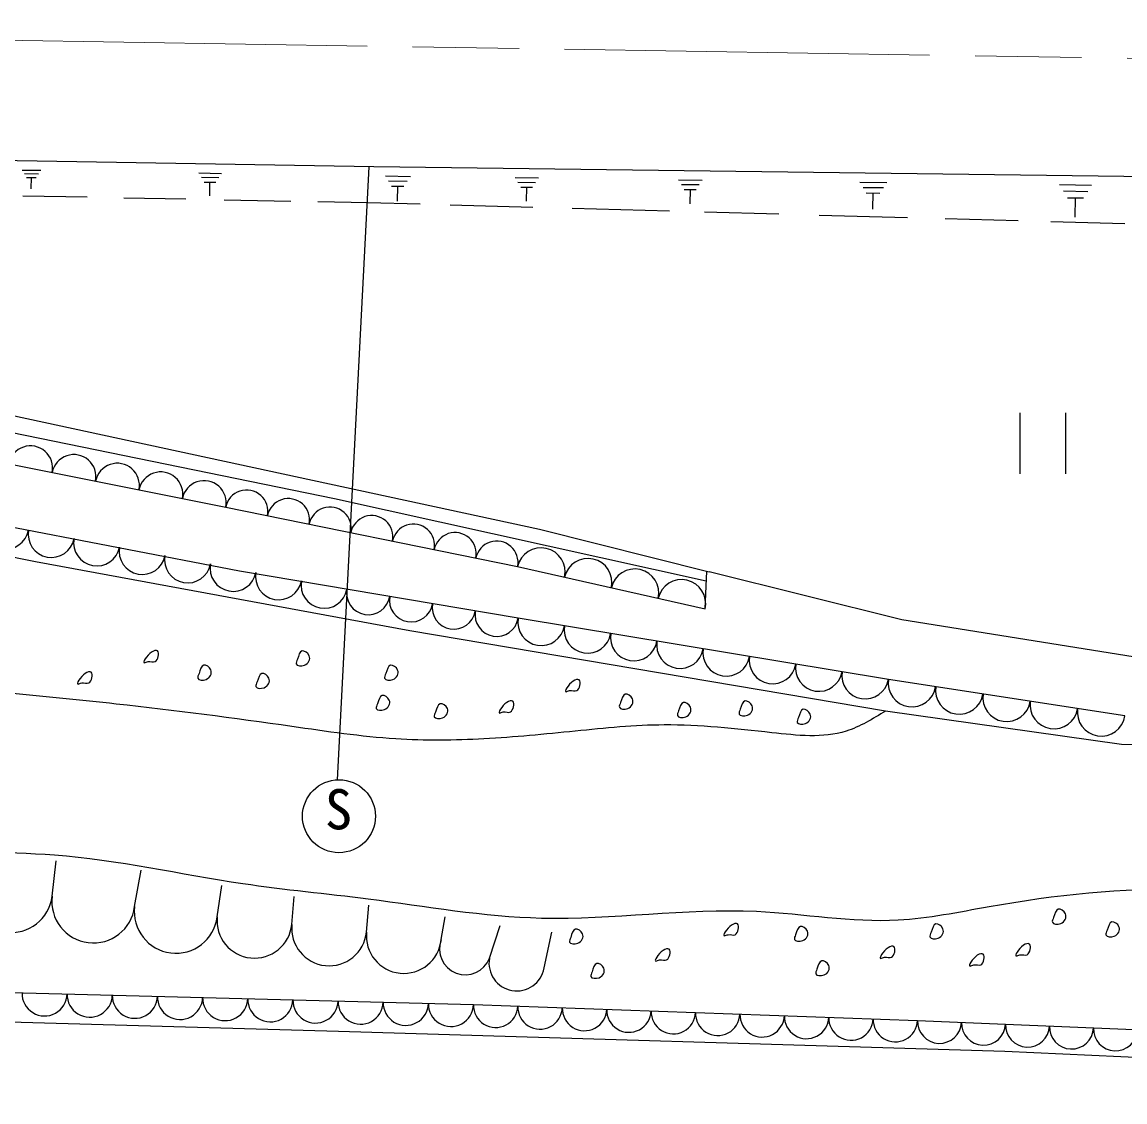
# Model space of a CAD drawing. Units: millimetres, scale not verified. Extents: x 40000 to 680000, y 20000 to 380000.
# Drawn here: x 308409 to 344685, y 253388 to 288885 of the extents above; entities that cross this region are included whole.
import ezdxf
from ezdxf.enums import TextEntityAlignment as Align

# ---------------------------------------------------------------- set-up
doc = ezdxf.new("R2010")
doc.units = ezdxf.units.MM
doc.header["$LTSCALE"] = 1000
doc.linetypes.add('CHAIN', pattern=[18.5, 12, -1.5, 3.5, -1.5])
for name, color, linetype, lineweight in [('M-BGD', 7, 'Continuous', 25), ('M-BMK', 2, 'CHAIN', 13), ('M-STR-STRC', 7, 'Continuous', 25)]:
    doc.layers.add(name, color=color, linetype=linetype, lineweight=lineweight)
doc.styles.add('ＭＳ ゴシック', font='')
doc.styles.get('ＭＳ ゴシック').set_extended_font_data('MS Gothic')

msp = doc.modelspace()

# ---------------------------------------------------------------- linework, layer by layer
at = {"layer": 'M-BGD'}
for p, q in [((319981, 284128), (278089, 284831)), ((359444, 283619), (319981, 284128)), ((308410, 284022), (309030, 284012)), ((308490, 283902), (308950, 283892)), ((308560, 283772), (308870, 283772)), ((308710, 283402), (308720, 283772)), ((314220, 283932), (314970, 283912)), ((314310, 283782), (314880, 283772)), ((320360, 283832), (321180, 283812)), ((324630, 283772), (325390, 283762)), ((330000, 283702), (330780, 283692)), ((314400, 283622), (314780, 283622)), ((314580, 283172), (314590, 283622)), ((320460, 283662), (321080, 283652)), ((320560, 283492), (320970, 283492)), ((320760, 283002), (320770, 283492)), ((324720, 283622), (325300, 283612)), ((324810, 283462), (325200, 283462)), ((325000, 283002), (325010, 283462)), ((330100, 283542), (330680, 283542)), ((330190, 283382), (330580, 283382)), ((330380, 282912), (330390, 283382)), ((335960, 283622), (336850, 283612)), ((336070, 283452), (336740, 283442)), ((342530, 283542), (343590, 283522)), ((342660, 283332), (343460, 283312)), ((308435, 283178), (310548, 283136)), ((311753, 283112), (313795, 283072)), ((315054, 283047), (317254, 283003)), ((318140, 282986), (319784, 282953)), ((319784, 282953), (321504, 282905)), ((336170, 283272), (336620, 283262)), ((336390, 282732), (336400, 283272)), ((342790, 283112), (343320, 283102)), ((343050, 282472), (343060, 283112)), ((322494, 282878), (325206, 282803)), ((326504, 282767), (329702, 282679)), ((330850, 282647), (333303, 282580)), ((334628, 282543), (337537, 282463)), ((338772, 282429), (341171, 282362)), ((342245, 282333), (344683, 282265)), ((295774, 278608), (325429, 272214)), ((295127, 276937), (315109, 272940)), ((318682, 273212), (301478, 276730)), ((341233, 274038), (341233, 276038)), ((342733, 276038), (342733, 274038)), ((308851, 271146), (297837, 273284)), ((330913, 270509), (318682, 273212)), ((315109, 272940), (324708, 270986)), ((315559, 270834), (307127, 272463)), ((325429, 272214), (331014, 270818)), ((321166, 268869), (308851, 271146)), ((324708, 270986), (330876, 269596)), ((324725, 269286), (315559, 270834)), ((330876, 269596), (330927, 270839)), ((337349, 269236), (331014, 270818)), ((336903, 267279), (324725, 269286)), ((346035, 267841), (337349, 269236)), ((336811, 266238), (321166, 268869)), ((344685, 266081), (336903, 267279)), ((344569, 265140), (336811, 266238)), ((366078, 264816), (344569, 265140)), ((309397, 260152), (309531, 261318)), ((312112, 259812), (312331, 261002)), ((314827, 259473), (314978, 260501)), ((317283, 259222), (317362, 260145)), ((319739, 258972), (319812, 259856)), ((322195, 258722), (322328, 259474)), ((323781, 258111), (324132, 259184)), ((325581, 257792), (325831, 258973)), ((299498, 257206), (323257, 256590)), ((323257, 256590), (337864, 256068)), ((318815, 255705), (302369, 256164)), ((337864, 256068), (352329, 255452)), ((340731, 255041), (318815, 255705)), ((355633, 254356), (340731, 255041))]:
    msp.add_line(p, q, dxfattribs=at)
for centre, radius, start, end in [((308686, 274225), 728, 348.6901, 168.6901), ((310113, 273939), 728, 348.6901, 168.6901), ((311541, 273654), 728, 348.6901, 168.6901), ((312968, 273369), 728, 348.6901, 168.6901), ((314395, 273083), 728, 348.6901, 168.6901), ((315794, 272801), 700, 348.4908, 168.4908), ((317166, 272521), 700, 348.4908, 168.4908), ((318537, 272242), 700, 348.4908, 168.4908), ((307875, 272324), 761, 169.4608, 349.4608), ((319908, 271963), 700, 348.4908, 168.4908), ((309371, 272046), 761, 169.4608, 349.4608), ((321280, 271684), 700, 348.4908, 168.4908), ((322651, 271405), 700, 348.4908, 168.4908), ((310866, 271768), 761, 169.4608, 349.4608), ((324023, 271125), 700, 348.4908, 168.4908), ((312362, 271489), 761, 169.4608, 349.4608), ((313858, 271211), 761, 169.4608, 349.4608), ((325479, 270812), 790, 347.3004, 167.3004), ((315353, 270933), 761, 169.4608, 349.4608), ((327021, 270464), 790, 347.3004, 167.3004), ((316849, 270655), 761, 169.4608, 349.4608), ((328563, 270117), 790, 347.3004, 167.3004), ((318345, 270376), 761, 169.4608, 349.4608), ((330105, 269769), 790, 347.3004, 167.3004), ((319797, 270118), 714, 170.4138, 350.4138), ((321205, 269881), 714, 170.4138, 350.4138), ((322613, 269643), 714, 170.4138, 350.4138), ((324021, 269405), 714, 170.4138, 350.4138), ((325486, 269161), 771, 170.643, 350.643), ((327008, 268910), 771, 170.643, 350.643), ((328530, 268659), 771, 170.643, 350.643), ((330053, 268408), 771, 170.643, 350.643), ((331575, 268157), 771, 170.643, 350.643), ((333097, 267906), 771, 170.643, 350.643), ((334619, 267656), 771, 170.643, 350.643), ((336142, 267405), 771, 170.643, 350.643), ((337681, 267160), 787, 171.2441, 351.2441), ((339237, 266920), 787, 171.2441, 351.2441), ((340794, 266680), 787, 171.2441, 351.2441), ((342350, 266440), 787, 171.2441, 351.2441), ((343906, 266201), 787, 171.2441, 351.2441), ((308040, 260321), 1368, 172.875, 352.875), ((310755, 259982), 1368, 172.875, 352.875), ((313469, 259643), 1368, 172.875, 352.875), ((316055, 259348), 1234, 174.1775, 354.1775), ((318511, 259097), 1234, 174.1775, 354.1775), ((320967, 258847), 1234, 174.1775, 354.1775), ((322988, 258416), 850, 158.9512, 338.9512), ((324681, 257952), 914, 169.9506, 349.9506), ((309150, 256956), 743, 178.5136, 358.5136), ((310635, 256917), 743, 178.5136, 358.5136), ((312120, 256879), 743, 178.5136, 358.5136), ((313605, 256840), 743, 178.5136, 358.5136), ((315090, 256802), 743, 178.5136, 358.5136), ((316575, 256763), 743, 178.5136, 358.5136), ((318060, 256725), 743, 178.5136, 358.5136), ((319545, 256686), 743, 178.5136, 358.5136), ((321030, 256647), 743, 178.5136, 358.5136), ((322515, 256609), 743, 178.5136, 358.5136), ((323988, 256564), 731, 177.9546, 357.9546), ((325448, 256511), 731, 177.9546, 357.9546), ((326909, 256459), 731, 177.9546, 357.9546), ((328370, 256407), 731, 177.9546, 357.9546), ((329830, 256355), 731, 177.9546, 357.9546), ((331291, 256303), 731, 177.9546, 357.9546), ((332752, 256251), 731, 177.9546, 357.9546), ((334213, 256198), 731, 177.9546, 357.9546), ((335673, 256146), 731, 177.9546, 357.9546), ((337134, 256094), 731, 177.9546, 357.9546), ((338587, 256037), 724, 177.5594, 357.5594), ((340034, 255976), 724, 177.5594, 357.5594), ((341480, 255914), 724, 177.5594, 357.5594), ((342927, 255852), 724, 177.5594, 357.5594), ((344373, 255791), 724, 177.5594, 357.5594)]:
    msp.add_arc(centre, radius, start, end, dxfattribs=at)
for points, knots in [([(336811, 266238), (336389, 265978), (335967, 265718), (335513, 265576), (334751, 265339), (333899, 265433), (333069, 265526), (331864, 265659), (330705, 265788), (329531, 265780), (328560, 265774), (327580, 265675), (326604, 265576), (325601, 265476), (324603, 265376), (323600, 265322), (322634, 265270), (321663, 265261), (320698, 265322), (319556, 265395), (318422, 265566), (317287, 265729), (315364, 266006), (313439, 266257), (311509, 266467), (309172, 266722), (306825, 266917), (304500, 267257), (303217, 267444), (301942, 267675), (300662, 267887), (299417, 268092), (298168, 268279), (296940, 268574), (296002, 268798), (295077, 269086), (294133, 269261), (292801, 269509), (291431, 269533), (290067, 269547), (287919, 269569), (285785, 269564), (283652, 269605), (282541, 269626), (281430, 269659), (280310, 269537), (279336, 269431), (278354, 269207), (277418, 269248), (277032, 269265), (276655, 269326), (276229, 269376), (275422, 269471), (274443, 269525), (274092, 270131), (273943, 270389), (273907, 270746), (273932, 271079), (273976, 271678), (274215, 272200), (274365, 272750), (274569, 273494), (274609, 274289), (274783, 275048), (274858, 275373), (274957, 275692), (275056, 276012)], [0, 0, 0, 0, 1, 1, 1, 2, 2, 2, 3, 3, 3, 4, 4, 4, 5, 5, 5, 6, 6, 6, 7, 7, 7, 8, 8, 8, 9, 9, 9, 10, 10, 10, 11, 11, 11, 12, 12, 12, 13, 13, 13, 14, 14, 14, 15, 15, 15, 16, 16, 16, 17, 17, 17, 18, 18, 18, 19, 19, 19, 20, 20, 20, 21, 21, 21, 22, 22, 22, 22]), ([(312436, 267823), (312349, 267810), (312507, 268063), (312670, 268174), (312747, 268226), (312825, 268247), (312865, 268213), (312937, 268152), (312885, 267912), (312787, 267862), (312723, 267830), (312639, 267879), (312553, 267862), (312507, 267854), (312461, 267827), (312436, 267823)], [0, 0, 0, 0, 1, 1, 1, 2, 2, 2, 3, 3, 3, 4, 4, 4, 5, 5, 5, 5]), ([(317464, 267940), (317510, 268059), (317537, 268195), (317620, 268213), (317694, 268229), (317813, 268151), (317854, 268057), (317903, 267940), (317832, 267798), (317698, 267745), (317592, 267704), (317447, 267718), (317425, 267784), (317412, 267823), (317440, 267879), (317464, 267940)], [0, 0, 0, 0, 1, 1, 1, 2, 2, 2, 3, 3, 3, 4, 4, 4, 5, 5, 5, 5]), ([(314229, 267473), (314275, 267591), (314302, 267727), (314385, 267745), (314459, 267762), (314578, 267684), (314619, 267590), (314668, 267473), (314597, 267330), (314463, 267278), (314357, 267236), (314212, 267250), (314190, 267317), (314177, 267355), (314205, 267412), (314229, 267473)], [0, 0, 0, 0, 1, 1, 1, 2, 2, 2, 3, 3, 3, 4, 4, 4, 5, 5, 5, 5]), ([(320373, 267469), (320419, 267588), (320446, 267723), (320529, 267742), (320604, 267758), (320723, 267680), (320763, 267586), (320813, 267469), (320741, 267327), (320607, 267274), (320501, 267232), (320357, 267247), (320334, 267313), (320321, 267352), (320350, 267408), (320373, 267469)], [0, 0, 0, 0, 1, 1, 1, 2, 2, 2, 3, 3, 3, 4, 4, 4, 5, 5, 5, 5]), ([(310253, 267122), (310167, 267109), (310324, 267362), (310487, 267473), (310564, 267525), (310642, 267546), (310682, 267512), (310754, 267450), (310702, 267210), (310604, 267161), (310540, 267129), (310456, 267177), (310370, 267161), (310325, 267152), (310279, 267126), (310253, 267122)], [0, 0, 0, 0, 1, 1, 1, 2, 2, 2, 3, 3, 3, 4, 4, 4, 5, 5, 5, 5]), ([(316139, 267200), (316185, 267319), (316211, 267454), (316295, 267473), (316369, 267489), (316488, 267411), (316528, 267317), (316578, 267200), (316506, 267058), (316372, 267005), (316267, 266963), (316122, 266977), (316100, 267044), (316087, 267083), (316115, 267139), (316139, 267200)], [0, 0, 0, 0, 1, 1, 1, 2, 2, 2, 3, 3, 3, 4, 4, 4, 5, 5, 5, 5]), ([(326302, 266869), (326216, 266856), (326373, 267109), (326536, 267220), (326613, 267272), (326691, 267293), (326731, 267259), (326803, 267197), (326751, 266957), (326653, 266908), (326589, 266876), (326505, 266924), (326419, 266908), (326374, 266899), (326327, 266873), (326302, 266869)], [0, 0, 0, 0, 1, 1, 1, 2, 2, 2, 3, 3, 3, 4, 4, 4, 5, 5, 5, 5]), ([(320097, 266478), (320143, 266597), (320170, 266733), (320253, 266751), (320327, 266767), (320447, 266689), (320487, 266595), (320537, 266478), (320465, 266336), (320331, 266283), (320225, 266242), (320081, 266256), (320058, 266322), (320045, 266361), (320074, 266417), (320097, 266478)], [0, 0, 0, 0, 1, 1, 1, 2, 2, 2, 3, 3, 3, 4, 4, 4, 5, 5, 5, 5]), ([(328095, 266518), (328141, 266637), (328168, 266773), (328251, 266791), (328325, 266807), (328445, 266729), (328485, 266635), (328535, 266518), (328463, 266376), (328329, 266323), (328223, 266281), (328078, 266296), (328056, 266362), (328043, 266401), (328072, 266457), (328095, 266518)], [0, 0, 0, 0, 1, 1, 1, 2, 2, 2, 3, 3, 3, 4, 4, 4, 5, 5, 5, 5]), ([(322007, 266205), (322053, 266324), (322080, 266460), (322163, 266478), (322237, 266495), (322357, 266417), (322397, 266322), (322447, 266205), (322375, 266063), (322241, 266011), (322135, 265969), (321990, 265983), (321968, 266050), (321955, 266088), (321983, 266145), (322007, 266205)], [0, 0, 0, 0, 1, 1, 1, 2, 2, 2, 3, 3, 3, 4, 4, 4, 5, 5, 5, 5]), ([(324119, 266167), (324033, 266154), (324190, 266407), (324353, 266518), (324430, 266570), (324508, 266591), (324548, 266557), (324621, 266496), (324569, 266256), (324470, 266206), (324406, 266174), (324323, 266222), (324236, 266206), (324191, 266198), (324145, 266171), (324119, 266167)], [0, 0, 0, 0, 1, 1, 1, 2, 2, 2, 3, 3, 3, 4, 4, 4, 5, 5, 5, 5]), ([(330005, 266245), (330051, 266364), (330078, 266500), (330161, 266518), (330235, 266534), (330354, 266456), (330395, 266362), (330445, 266245), (330373, 266103), (330239, 266050), (330133, 266009), (329988, 266023), (329966, 266089), (329953, 266128), (329981, 266184), (330005, 266245)], [0, 0, 0, 0, 1, 1, 1, 2, 2, 2, 3, 3, 3, 4, 4, 4, 5, 5, 5, 5]), ([(332034, 266295), (332080, 266414), (332107, 266550), (332190, 266568), (332264, 266584), (332383, 266506), (332424, 266412), (332473, 266295), (332402, 266153), (332268, 266100), (332162, 266059), (332017, 266073), (331995, 266139), (331982, 266178), (332010, 266234), (332034, 266295)], [0, 0, 0, 0, 1, 1, 1, 2, 2, 2, 3, 3, 3, 4, 4, 4, 5, 5, 5, 5]), ([(333944, 266022), (333990, 266141), (334016, 266277), (334100, 266295), (334174, 266311), (334293, 266233), (334333, 266139), (334383, 266022), (334311, 265880), (334178, 265827), (334072, 265786), (333927, 265800), (333905, 265866), (333892, 265905), (333920, 265961), (333944, 266022)], [0, 0, 0, 0, 1, 1, 1, 2, 2, 2, 3, 3, 3, 4, 4, 4, 5, 5, 5, 5]), ([(392709, 253641), (392113, 253682), (391517, 253724), (390929, 253658), (390471, 253608), (390017, 253492), (389559, 253449), (388925, 253388), (388284, 253464), (387643, 253519), (386559, 253611), (385476, 253642), (384413, 253812), (383284, 253993), (382177, 254331), (381057, 254595), (380242, 254787), (379421, 254941), (378596, 255071), (377395, 255260), (376186, 255401), (374980, 255553), (373499, 255740), (372021, 255943), (370543, 256151), (369188, 256342), (367834, 256537), (366485, 256780), (365485, 256960), (364488, 257167), (363527, 257504), (362664, 257806), (361830, 258214), (360948, 258416), (360223, 258582), (359465, 258610), (358714, 258668), (356971, 258801), (355260, 259092), (353554, 259423), (352142, 259697), (350734, 259999), (349307, 260178), (348472, 260283), (347631, 260346), (346790, 260367), (344591, 260421), (342392, 260188), (340214, 259800), (339217, 259623), (338224, 259413), (337225, 259360), (335683, 259278), (334126, 259569), (332569, 259643), (330205, 259755), (327842, 259365), (325490, 259423), (323588, 259470), (321693, 259809), (319795, 260052), (318420, 260228), (317043, 260354), (315674, 260556), (313606, 260861), (311556, 261341), (309476, 261499), (307825, 261625), (306154, 261549), (304505, 261720), (303095, 261865), (301701, 262192), (300289, 262286), (298994, 262372), (297683, 262264), (296388, 262349), (295439, 262411), (294498, 262577), (293556, 262726), (292133, 262952), (290708, 263139), (289309, 263482), (288269, 263736), (287245, 264077), (286194, 264237), (285028, 264414), (283830, 264369), (282639, 264362), (280985, 264353), (279345, 264417), (277699, 264488), (276462, 264542), (275222, 264601), (273987, 264551), (272663, 264498), (271345, 264321), (270023, 264174), (268894, 264048), (267761, 263942), (266656, 263702), (265022, 263345), (263450, 262692), (261811, 262349), (260603, 262096), (259359, 262012), (258161, 261688), (257242, 261440), (256351, 261050), (255424, 260902), (254564, 260764), (253674, 260835), (252781, 260807), (252169, 260788), (251554, 260722), (250988, 260524), (250180, 260242), (249470, 259693), (248691, 259329), (247541, 258790), (246242, 258654), (244979, 258416), (243310, 258102), (241704, 257612), (240102, 257095), (239254, 256821), (238407, 256539), (237554, 256277), (236470, 255943), (235377, 255639), (234250, 255459), (233636, 255360), (233011, 255298), (232426, 255113), (231751, 254899), (231128, 254522), (230475, 254232), (229658, 253869), (228792, 253641), (227927, 253414)], [0, 0, 0, 0, 1, 1, 1, 2, 2, 2, 3, 3, 3, 4, 4, 4, 5, 5, 5, 6, 6, 6, 7, 7, 7, 8, 8, 8, 9, 9, 9, 10, 10, 10, 11, 11, 11, 12, 12, 12, 13, 13, 13, 14, 14, 14, 15, 15, 15, 16, 16, 16, 17, 17, 17, 18, 18, 18, 19, 19, 19, 20, 20, 20, 21, 21, 21, 22, 22, 22, 23, 23, 23, 24, 24, 24, 25, 25, 25, 26, 26, 26, 27, 27, 27, 28, 28, 28, 29, 29, 29, 30, 30, 30, 31, 31, 31, 32, 32, 32, 33, 33, 33, 34, 34, 34, 35, 35, 35, 36, 36, 36, 37, 37, 37, 38, 38, 38, 39, 39, 39, 40, 40, 40, 41, 41, 41, 42, 42, 42, 43, 43, 43, 44, 44, 44, 45, 45, 45, 46, 46, 46, 46]), ([(342337, 259451), (342383, 259570), (342410, 259705), (342493, 259723), (342568, 259740), (342687, 259662), (342727, 259568), (342777, 259451), (342705, 259308), (342571, 259256), (342465, 259214), (342321, 259228), (342298, 259295), (342285, 259333), (342314, 259390), (342337, 259451)], [0, 0, 0, 0, 1, 1, 1, 2, 2, 2, 3, 3, 3, 4, 4, 4, 5, 5, 5, 5]), ([(326454, 258798), (326500, 258917), (326527, 259052), (326610, 259070), (326684, 259087), (326804, 259009), (326844, 258915), (326894, 258798), (326822, 258655), (326688, 258603), (326582, 258561), (326437, 258575), (326415, 258642), (326402, 258680), (326430, 258737), (326454, 258798)], [0, 0, 0, 0, 1, 1, 1, 2, 2, 2, 3, 3, 3, 4, 4, 4, 5, 5, 5, 5]), ([(331513, 258847), (331427, 258834), (331584, 259087), (331747, 259198), (331824, 259250), (331902, 259271), (331942, 259237), (332014, 259176), (331962, 258936), (331864, 258886), (331800, 258854), (331717, 258902), (331630, 258886), (331585, 258878), (331539, 258851), (331513, 258847)], [0, 0, 0, 0, 1, 1, 1, 2, 2, 2, 3, 3, 3, 4, 4, 4, 5, 5, 5, 5]), ([(333853, 258886), (333899, 259005), (333925, 259140), (334009, 259159), (334083, 259175), (334202, 259097), (334242, 259003), (334292, 258886), (334220, 258744), (334086, 258691), (333981, 258649), (333836, 258663), (333814, 258730), (333801, 258768), (333829, 258825), (333853, 258886)], [0, 0, 0, 0, 1, 1, 1, 2, 2, 2, 3, 3, 3, 4, 4, 4, 5, 5, 5, 5]), ([(338308, 258966), (338354, 259085), (338381, 259221), (338464, 259239), (338538, 259255), (338657, 259177), (338697, 259083), (338747, 258966), (338675, 258824), (338542, 258771), (338436, 258730), (338291, 258744), (338269, 258810), (338256, 258849), (338284, 258905), (338308, 258966)], [0, 0, 0, 0, 1, 1, 1, 2, 2, 2, 3, 3, 3, 4, 4, 4, 5, 5, 5, 5]), ([(344099, 259032), (344145, 259151), (344172, 259287), (344255, 259305), (344329, 259321), (344448, 259243), (344489, 259149), (344539, 259032), (344467, 258890), (344333, 258837), (344227, 258796), (344082, 258810), (344060, 258876), (344047, 258915), (344075, 258971), (344099, 259032)], [0, 0, 0, 0, 1, 1, 1, 2, 2, 2, 3, 3, 3, 4, 4, 4, 5, 5, 5, 5]), ([(329260, 258018), (329174, 258005), (329331, 258258), (329494, 258369), (329571, 258421), (329649, 258442), (329689, 258408), (329761, 258346), (329709, 258107), (329611, 258057), (329547, 258025), (329463, 258073), (329377, 258057), (329332, 258048), (329286, 258022), (329260, 258018)], [0, 0, 0, 0, 1, 1, 1, 2, 2, 2, 3, 3, 3, 4, 4, 4, 5, 5, 5, 5]), ([(336659, 258106), (336572, 258093), (336730, 258346), (336893, 258457), (336970, 258509), (337048, 258530), (337088, 258496), (337160, 258435), (337108, 258195), (337010, 258145), (336946, 258113), (336862, 258161), (336776, 258145), (336730, 258137), (336684, 258110), (336659, 258106)], [0, 0, 0, 0, 1, 1, 1, 2, 2, 2, 3, 3, 3, 4, 4, 4, 5, 5, 5, 5]), ([(341114, 258187), (341027, 258174), (341185, 258427), (341348, 258537), (341425, 258590), (341503, 258610), (341543, 258576), (341615, 258515), (341563, 258275), (341465, 258226), (341401, 258193), (341317, 258242), (341231, 258226), (341185, 258217), (341139, 258190), (341114, 258187)], [0, 0, 0, 0, 1, 1, 1, 2, 2, 2, 3, 3, 3, 4, 4, 4, 5, 5, 5, 5]), ([(327156, 257667), (327202, 257786), (327228, 257922), (327311, 257940), (327386, 257956), (327505, 257879), (327545, 257784), (327595, 257667), (327523, 257525), (327389, 257472), (327284, 257431), (327139, 257445), (327117, 257511), (327104, 257550), (327132, 257607), (327156, 257667)], [0, 0, 0, 0, 1, 1, 1, 2, 2, 2, 3, 3, 3, 4, 4, 4, 5, 5, 5, 5]), ([(334554, 257755), (334600, 257874), (334627, 258010), (334710, 258028), (334784, 258044), (334904, 257967), (334944, 257872), (334994, 257755), (334922, 257613), (334788, 257561), (334682, 257519), (334538, 257533), (334515, 257599), (334502, 257638), (334531, 257695), (334554, 257755)], [0, 0, 0, 0, 1, 1, 1, 2, 2, 2, 3, 3, 3, 4, 4, 4, 5, 5, 5, 5]), ([(339595, 257856), (339508, 257843), (339666, 258096), (339828, 258207), (339905, 258259), (339983, 258280), (340023, 258246), (340096, 258185), (340044, 257945), (339945, 257895), (339881, 257863), (339798, 257912), (339712, 257895), (339666, 257887), (339620, 257860), (339595, 257856)], [0, 0, 0, 0, 1, 1, 1, 2, 2, 2, 3, 3, 3, 4, 4, 4, 5, 5, 5, 5])]:
    msp.add_open_spline(points, degree=3, knots=knots, dxfattribs=at)
at = {"layer": 'M-BMK'}
msp.add_line((270762, 288885), (368741, 287307), dxfattribs=at)
at = {"layer": 'M-STR-STRC'}
msp.add_line((319811, 284131), (318769, 263979), dxfattribs=at)
msp.add_circle((318832, 262780), 1200, dxfattribs=at)

# ---------------------------------------------------------------- texts
at = {"layer": 'M-STR-STRC', "style": 'ＭＳ ゴシック'}
msp.add_text('S', height=1320, dxfattribs=at).set_placement((318369, 261953), align=Align.BOTTOM_LEFT)

doc.saveas('drawing.dxf')
